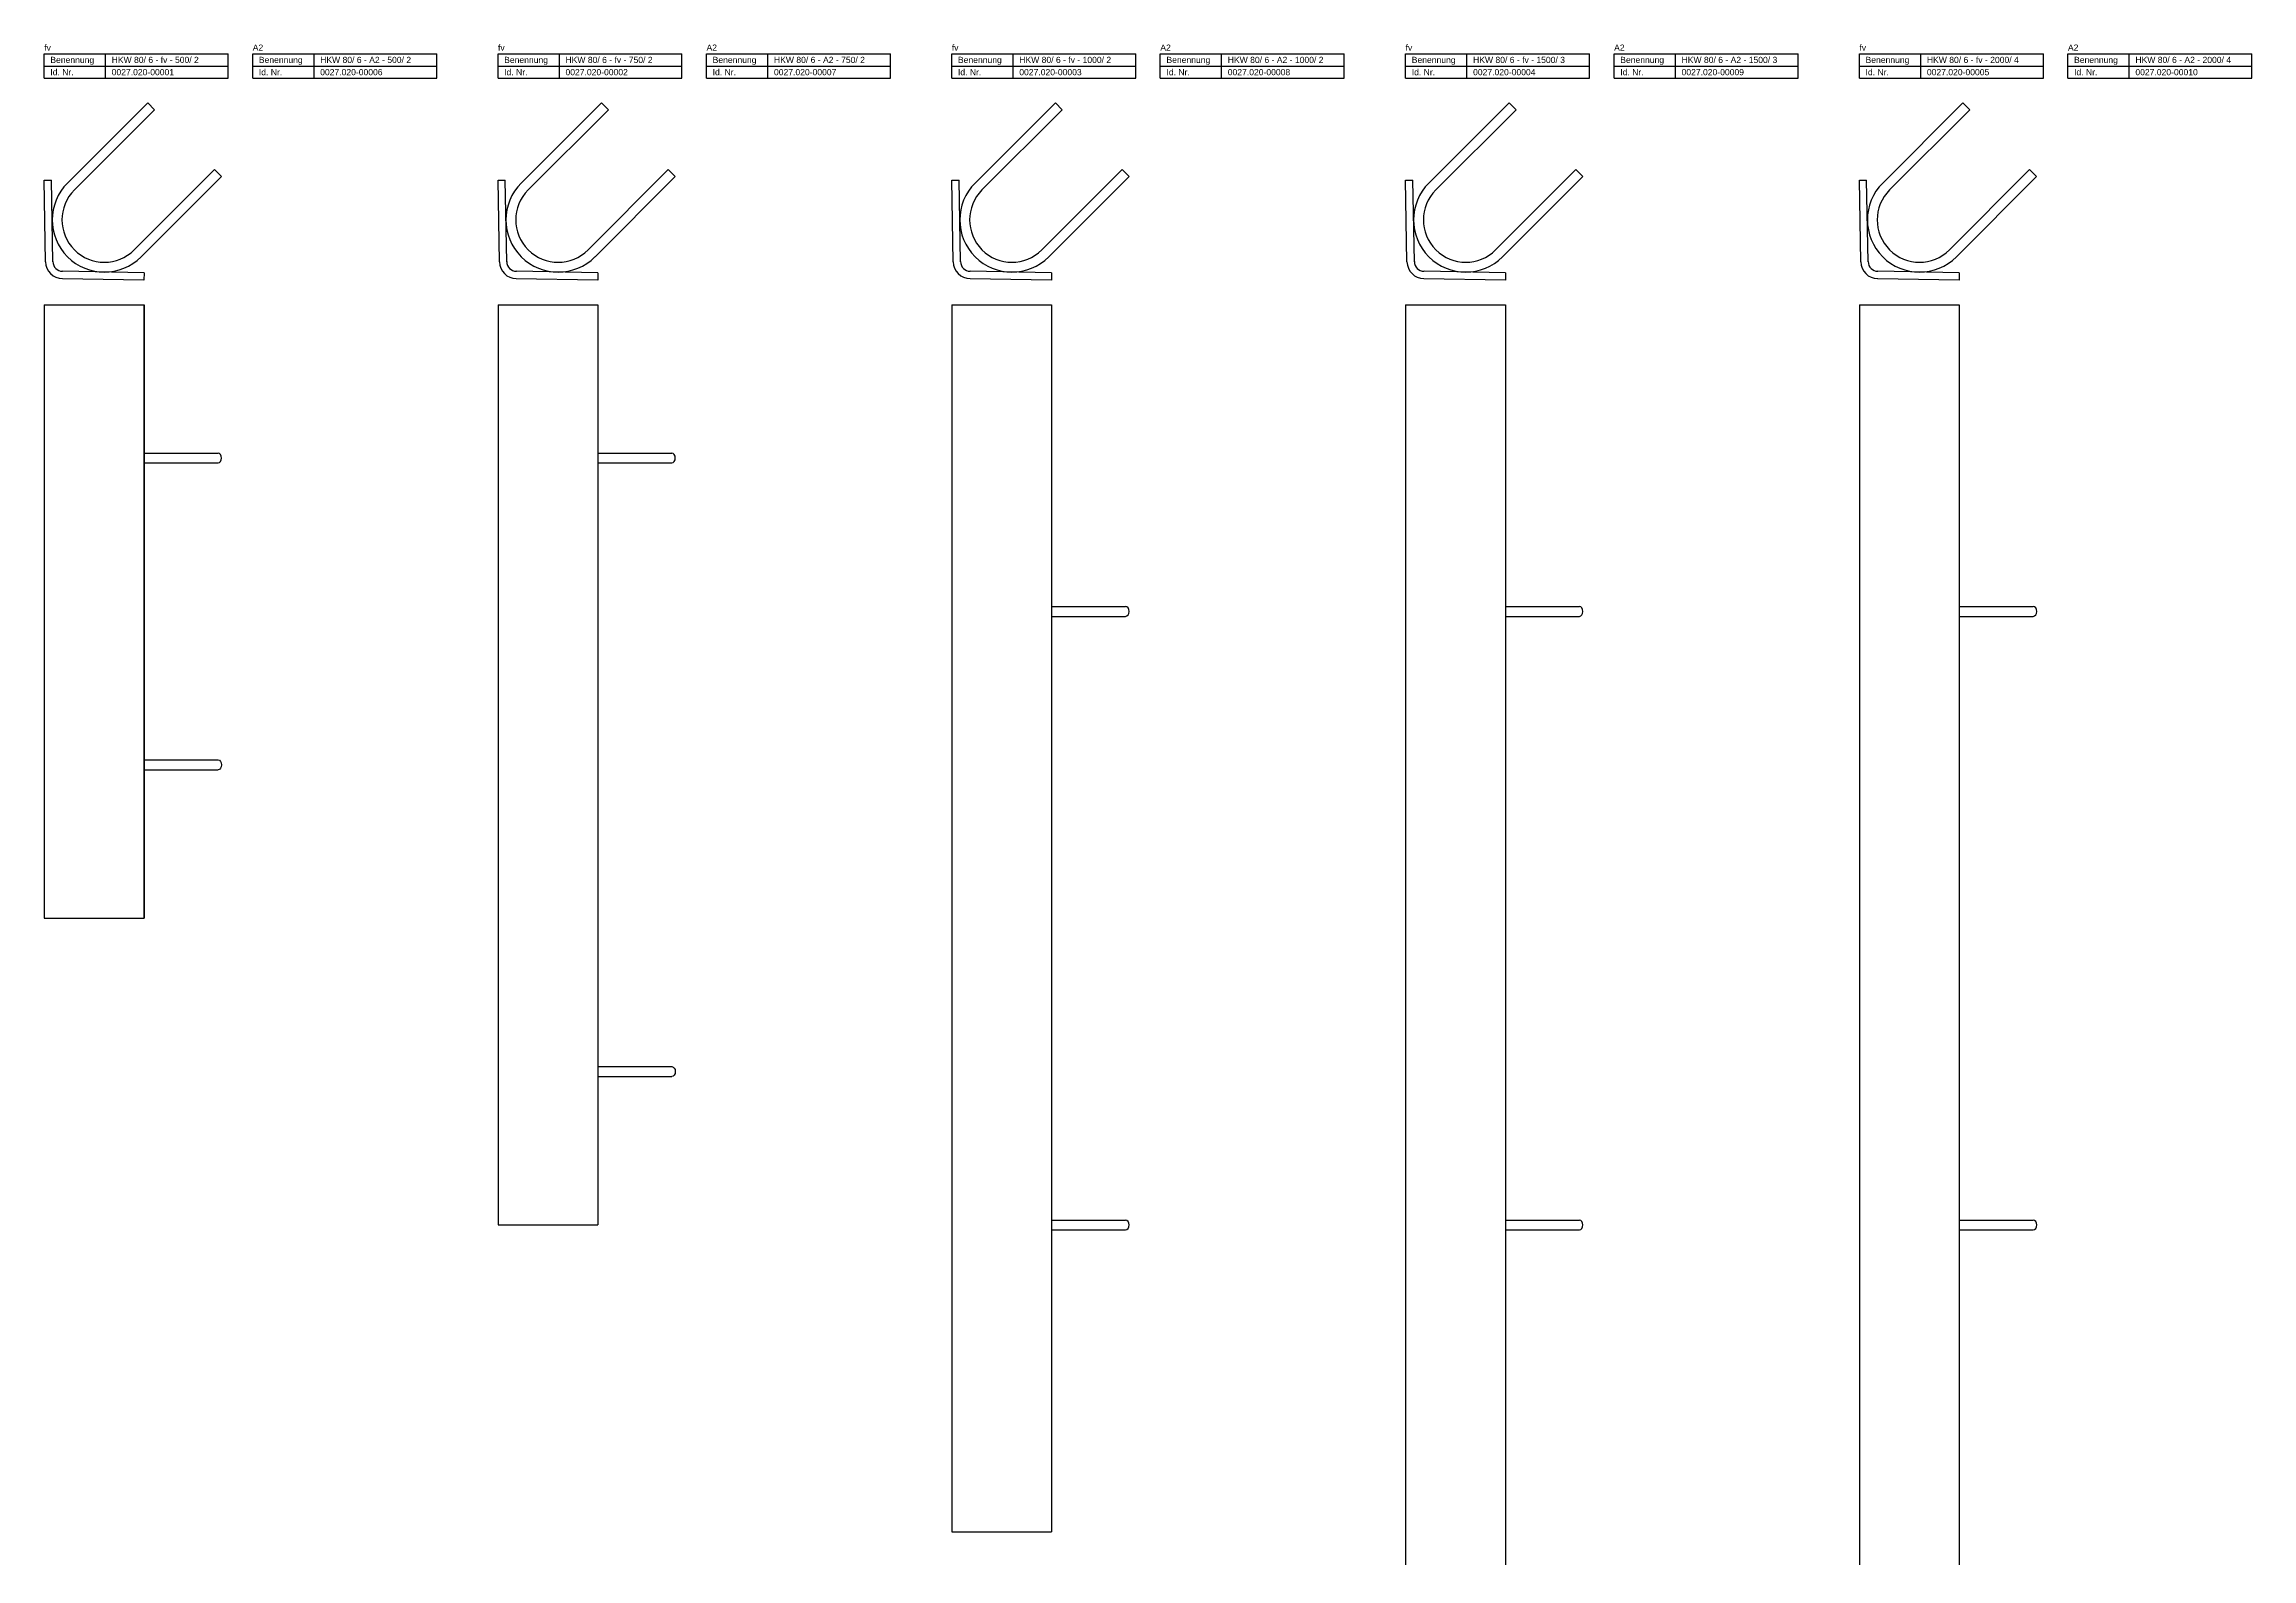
# Model space of a CAD drawing. Header units: millimetres. Extents: x 1092 to 2892, y 362 to 2574.
# Drawn here: x 1092 to 2892, y 1340 to 2574 of the extents above; entities that cross this region are included whole.
import ezdxf

# ---------------------------------------------------------------- set-up
doc = ezdxf.new("R2010")
doc.units = ezdxf.units.MM
doc.header["$LTSCALE"] = 5
doc.layers.add('HALFEN', color=2, linetype='CONTINUOUS')
doc.styles.add('ARIAL50', font='ARIAL.TTF', dxfattribs={"height": 5})

msp = doc.modelspace()

# ---------------------------------------------------------------- linework, layer by layer
at = {"layer": 'HALFEN'}
for p, q in [((1092.3, 2566.2), (1242.3, 2566.2)), ((1092.3, 2546.2), (1092.3, 2566.2)), ((1092.3, 2556.2), (1242.3, 2556.2)), ((1142.3, 2546.2), (1142.3, 2566.2)), ((1242.3, 2546.2), (1242.3, 2566.2)), ((1262.3, 2566.2), (1412.3, 2566.2)), ((1262.3, 2546.2), (1262.3, 2566.2)), ((1262.3, 2556.2), (1412.3, 2556.2)), ((1312.3, 2546.2), (1312.3, 2566.2)), ((1412.3, 2546.2), (1412.3, 2566.2)), ((1462.3, 2566.2), (1612.3, 2566.2)), ((1462.3, 2546.2), (1462.3, 2566.2)), ((1462.3, 2556.2), (1612.3, 2556.2)), ((1512.3, 2546.2), (1512.3, 2566.2)), ((1612.3, 2546.2), (1612.3, 2566.2)), ((1632.3, 2566.2), (1782.3, 2566.2)), ((1632.3, 2546.2), (1632.3, 2566.2)), ((1632.3, 2556.2), (1782.3, 2556.2)), ((1682.3, 2546.2), (1682.3, 2566.2)), ((1782.3, 2546.2), (1782.3, 2566.2)), ((1832.3, 2566.2), (1982.3, 2566.2)), ((1832.3, 2546.2), (1832.3, 2566.2)), ((1832.3, 2556.2), (1982.3, 2556.2)), ((1882.3, 2546.2), (1882.3, 2566.2)), ((1982.3, 2546.2), (1982.3, 2566.2)), ((2002.3, 2566.2), (2152.3, 2566.2)), ((2002.3, 2546.2), (2002.3, 2566.2)), ((2002.3, 2556.2), (2152.3, 2556.2)), ((2052.3, 2546.2), (2052.3, 2566.2)), ((2152.3, 2546.2), (2152.3, 2566.2)), ((2202.3, 2566.2), (2352.3, 2566.2)), ((2202.3, 2546.2), (2202.3, 2566.2)), ((2202.3, 2556.2), (2352.3, 2556.2)), ((2252.3, 2546.2), (2252.3, 2566.2)), ((2352.3, 2546.2), (2352.3, 2566.2)), ((2372.3, 2566.2), (2522.3, 2566.2)), ((2372.3, 2546.2), (2372.3, 2566.2)), ((2372.3, 2556.2), (2522.3, 2556.2)), ((2422.3, 2546.2), (2422.3, 2566.2)), ((2522.3, 2546.2), (2522.3, 2566.2)), ((2572.3, 2566.2), (2722.3, 2566.2)), ((2572.3, 2546.2), (2572.3, 2566.2)), ((2572.3, 2556.2), (2722.3, 2556.2)), ((2622.3, 2546.2), (2622.3, 2566.2)), ((2722.3, 2546.2), (2722.3, 2566.2)), ((2742.3, 2566.2), (2892.3, 2566.2)), ((2742.3, 2546.2), (2742.3, 2566.2)), ((2742.3, 2556.2), (2892.3, 2556.2)), ((2792.3, 2546.2), (2792.3, 2566.2)), ((2892.3, 2546.2), (2892.3, 2566.2)), ((1092.3, 2546.2), (1242.3, 2546.2)), ((1262.3, 2546.2), (1412.3, 2546.2)), ((1462.3, 2546.2), (1612.3, 2546.2)), ((1632.3, 2546.2), (1782.3, 2546.2)), ((1832.3, 2546.2), (1982.3, 2546.2)), ((2002.3, 2546.2), (2152.3, 2546.2)), ((2202.3, 2546.2), (2352.3, 2546.2)), ((2372.3, 2546.2), (2522.3, 2546.2)), ((2572.3, 2546.2), (2722.3, 2546.2)), ((2742.3, 2546.2), (2892.3, 2546.2)), ((1111.3, 2460.8), (1176.7, 2526.2)), ((1116.9, 2455.2), (1182.3, 2520.6)), ((1176.7, 2526.2), (1182.3, 2520.6)), ((1481.3, 2460.8), (1546.7, 2526.2)), ((1486.9, 2455.2), (1552.3, 2520.6)), ((1546.7, 2526.2), (1552.3, 2520.6)), ((1851.3, 2460.8), (1916.7, 2526.2)), ((1856.9, 2455.2), (1922.3, 2520.6)), ((1916.7, 2526.2), (1922.3, 2520.6)), ((2221.3, 2460.8), (2286.7, 2526.2)), ((2226.9, 2455.2), (2292.3, 2520.6)), ((2286.7, 2526.2), (2292.3, 2520.6)), ((2591.3, 2460.8), (2656.7, 2526.2)), ((2596.9, 2455.2), (2662.3, 2520.6)), ((2656.7, 2526.2), (2662.3, 2520.6)), ((1165.7, 2406.4), (1231.1, 2471.8)), ((1171.4, 2400.7), (1236.8, 2466.1)), ((1231.1, 2471.8), (1236.8, 2466.1)), ((1535.7, 2406.4), (1601.1, 2471.8)), ((1541.4, 2400.7), (1606.8, 2466.1)), ((1601.1, 2471.8), (1606.8, 2466.1)), ((1905.7, 2406.4), (1971.1, 2471.8)), ((1911.4, 2400.7), (1976.8, 2466.1)), ((1971.1, 2471.8), (1976.8, 2466.1)), ((2275.7, 2406.4), (2341.1, 2471.8)), ((2281.4, 2400.7), (2346.8, 2466.1)), ((2341.1, 2471.8), (2346.8, 2466.1)), ((2645.7, 2406.4), (2711.1, 2471.8)), ((2651.4, 2400.7), (2716.8, 2466.1)), ((2711.1, 2471.8), (2716.8, 2466.1)), ((1092.3, 2463.1), (1098.2, 2463.2)), ((1093.4, 2396.6), (1092.3, 2463.1)), ((1099.4, 2396.7), (1098.2, 2463.2)), ((1462.3, 2463.1), (1468.2, 2463.2)), ((1463.4, 2396.6), (1462.3, 2463.1)), ((1469.4, 2396.7), (1468.2, 2463.2)), ((1832.3, 2463.1), (1838.2, 2463.2)), ((1833.4, 2396.6), (1832.3, 2463.1)), ((1839.4, 2396.7), (1838.2, 2463.2)), ((2202.3, 2463.1), (2208.2, 2463.2)), ((2203.4, 2396.6), (2202.3, 2463.1)), ((2209.4, 2396.7), (2208.2, 2463.2)), ((2572.3, 2463.1), (2578.2, 2463.2)), ((2573.4, 2396.6), (2572.3, 2463.1)), ((2579.4, 2396.7), (2578.2, 2463.2)), ((1173.6, 2381.7), (1107.2, 2382.9)), ((1173.7, 2387.7), (1107.3, 2388.9)), ((1173.7, 2387.7), (1173.6, 2381.7)), ((1543.6, 2381.7), (1477.2, 2382.9)), ((1543.7, 2387.7), (1477.3, 2388.9)), ((1543.7, 2387.7), (1543.6, 2381.7)), ((1913.6, 2381.7), (1847.2, 2382.9)), ((1913.7, 2387.7), (1847.3, 2388.9)), ((1913.7, 2387.7), (1913.6, 2381.7)), ((2283.6, 2381.7), (2217.2, 2382.9)), ((2283.7, 2387.7), (2217.3, 2388.9)), ((2283.7, 2387.7), (2283.6, 2381.7)), ((2653.6, 2381.7), (2587.2, 2382.9)), ((2653.7, 2387.7), (2587.3, 2388.9)), ((2653.7, 2387.7), (2653.6, 2381.7)), ((1092.3, 2361.7), (1092.3, 1861.7)), ((1092.3, 2361.7), (1173.7, 2361.7)), ((1173.6, 2361.7), (1173.6, 1861.7)), ((1173.7, 2361.7), (1173.7, 1861.7)), ((1462.3, 2361.7), (1462.3, 1611.7)), ((1462.3, 2361.7), (1543.7, 2361.7)), ((1543.6, 2361.7), (1543.6, 1611.7)), ((1543.7, 2361.7), (1543.7, 1611.7)), ((1832.3, 2361.7), (1832.3, 1361.7)), ((1832.3, 2361.7), (1913.7, 2361.7)), ((1913.6, 2361.7), (1913.6, 1361.7)), ((1913.7, 2361.7), (1913.7, 1361.7)), ((2202.3, 2361.7), (2202.3, 861.7)), ((2202.3, 2361.7), (2283.7, 2361.7)), ((2283.6, 2361.7), (2283.6, 861.7)), ((2283.7, 2361.7), (2283.7, 861.7)), ((2572.3, 2361.7), (2572.3, 361.7)), ((2572.3, 2361.7), (2653.7, 2361.7)), ((2653.6, 2361.7), (2653.6, 361.7)), ((2653.7, 2361.7), (2653.7, 361.7)), ((1173.6, 2240.7), (1234, 2240.7)), ((1173.6, 2232.7), (1234, 2232.7)), ((1543.6, 2240.7), (1604, 2240.7)), ((1543.6, 2232.7), (1604, 2232.7)), ((1913.6, 2115.7), (1974, 2115.7)), ((1913.6, 2107.7), (1974, 2107.7)), ((2283.6, 2115.7), (2344, 2115.7)), ((2283.6, 2107.7), (2344, 2107.7)), ((2653.6, 2115.7), (2714, 2115.7)), ((2653.6, 2107.7), (2714, 2107.7)), ((1173.6, 1990.7), (1234, 1990.7)), ((1173.6, 1982.7), (1234, 1982.7)), ((1092.3, 1861.7), (1173.7, 1861.7)), ((1543.6, 1740.7), (1604, 1740.7)), ((1543.6, 1732.7), (1604, 1732.7)), ((1462.3, 1611.7), (1543.7, 1611.7)), ((1913.6, 1615.7), (1974, 1615.7)), ((1913.6, 1607.7), (1974, 1607.7)), ((2283.6, 1615.7), (2344, 1615.7)), ((2283.6, 1607.7), (2344, 1607.7)), ((2653.6, 1615.7), (2714, 1615.7)), ((2653.6, 1607.7), (2714, 1607.7)), ((1832.3, 1361.7), (1913.7, 1361.7))]:
    msp.add_line(p, q, dxfattribs=at)
for centre, radius, start, end in [((1141.3, 2430.8), 42.5, 135, 315), ((1141.3, 2430.8), 34.5, 135, 315), ((1511.3, 2430.8), 42.5, 135, 315), ((1511.3, 2430.8), 34.5, 135, 315), ((1881.3, 2430.8), 42.5, 135, 315), ((1881.3, 2430.8), 34.5, 135, 315), ((2251.3, 2430.8), 42.5, 135, 315), ((2251.3, 2430.8), 34.5, 135, 315), ((2621.3, 2430.8), 42.5, 135, 315), ((2621.3, 2430.8), 34.5, 135, 315), ((1107.4, 2396.9), 14, 181, 269), ((1107.4, 2396.9), 8, 181, 269), ((1477.4, 2396.9), 14, 181, 269), ((1477.4, 2396.9), 8, 181, 269), ((1847.4, 2396.9), 14, 181, 269), ((1847.4, 2396.9), 8, 181, 269), ((2217.4, 2396.9), 14, 181, 269), ((2217.4, 2396.9), 8, 181, 269), ((2587.4, 2396.9), 14, 181, 269), ((2587.4, 2396.9), 8, 181, 269)]:
    msp.add_arc(centre, radius, start, end, dxfattribs=at)
for centre in [(1234, 2236.7), (1604, 2236.7), (1974, 2111.7), (2344, 2111.7), (2714, 2111.7), (1974, 1611.7), (2344, 1611.7), (2714, 1611.7)]:
    msp.add_ellipse(centre, major_axis=(0, 4), ratio=0.707107, start_param=3.141593, end_param=6.283185, dxfattribs=at)
at = {"layer": 'HALFEN', "extrusion": (0, 0, -1)}
for centre in [(1234, 1986.7), (1604, 1736.7)]:
    msp.add_ellipse(centre, major_axis=(0, -4), ratio=0.707107, start_param=3.141593, end_param=6.283185, dxfattribs=at)

# ---------------------------------------------------------------- texts
at = {"layer": 'HALFEN', "style": 'ARIAL50'}
for s, p in [('fv', (1092.3, 2568.7)), ('fv', (1462.3, 2568.7)), ('fv', (1832.3, 2568.7)), ('fv', (2202.3, 2568.7)), ('fv', (2572.3, 2568.7)), ('Benennung', (1097.3, 2558.7)), ('HKW 80/ 6 - fv - 500/ 2', (1147.3, 2558.7)), ('A2', (1262.3, 2568.7)), ('Benennung', (1267.3, 2558.7)), ('HKW 80/ 6 - A2 - 500/ 2', (1317.3, 2558.7)), ('Benennung', (1467.3, 2558.7)), ('HKW 80/ 6 - fv - 750/ 2', (1517.3, 2558.7)), ('A2', (1632.3, 2568.7)), ('Benennung', (1637.3, 2558.7)), ('HKW 80/ 6 - A2 - 750/ 2', (1687.3, 2558.7)), ('Benennung', (1837.3, 2558.7)), ('HKW 80/ 6 - fv - 1000/ 2', (1887.3, 2558.7)), ('A2', (2002.3, 2568.7)), ('Benennung', (2007.3, 2558.7)), ('HKW 80/ 6 - A2 - 1000/ 2', (2057.3, 2558.7)), ('Benennung', (2207.3, 2558.7)), ('HKW 80/ 6 - fv - 1500/ 3', (2257.3, 2558.7)), ('A2', (2372.3, 2568.7)), ('Benennung', (2377.3, 2558.7)), ('HKW 80/ 6 - A2 - 1500/ 3', (2427.3, 2558.7)), ('Benennung', (2577.3, 2558.7)), ('HKW 80/ 6 - fv - 2000/ 4', (2627.3, 2558.7)), ('A2', (2742.3, 2568.7)), ('Benennung', (2747.3, 2558.7)), ('HKW 80/ 6 - A2 - 2000/ 4', (2797.3, 2558.7)), ('Id. Nr.', (1097.3, 2548.7)), ('0027.020-00001', (1147.3, 2548.7)), ('Id. Nr.', (1267.3, 2548.7)), ('0027.020-00006', (1317.3, 2548.7)), ('Id. Nr.', (1467.3, 2548.7)), ('0027.020-00002', (1517.3, 2548.7)), ('Id. Nr.', (1637.3, 2548.7)), ('0027.020-00007', (1687.3, 2548.7)), ('Id. Nr.', (1837.3, 2548.7)), ('0027.020-00003', (1887.3, 2548.7)), ('Id. Nr.', (2007.3, 2548.7)), ('0027.020-00008', (2057.3, 2548.7)), ('Id. Nr.', (2207.3, 2548.7)), ('0027.020-00004', (2257.3, 2548.7)), ('Id. Nr.', (2377.3, 2548.7)), ('0027.020-00009', (2427.3, 2548.7)), ('Id. Nr.', (2577.3, 2548.7)), ('0027.020-00005', (2627.3, 2548.7)), ('Id. Nr.', (2747.3, 2548.7)), ('0027.020-00010', (2797.3, 2548.7))]:
    msp.add_text(s, height=5, dxfattribs=at).set_placement(p)

doc.saveas('drawing.dxf')
